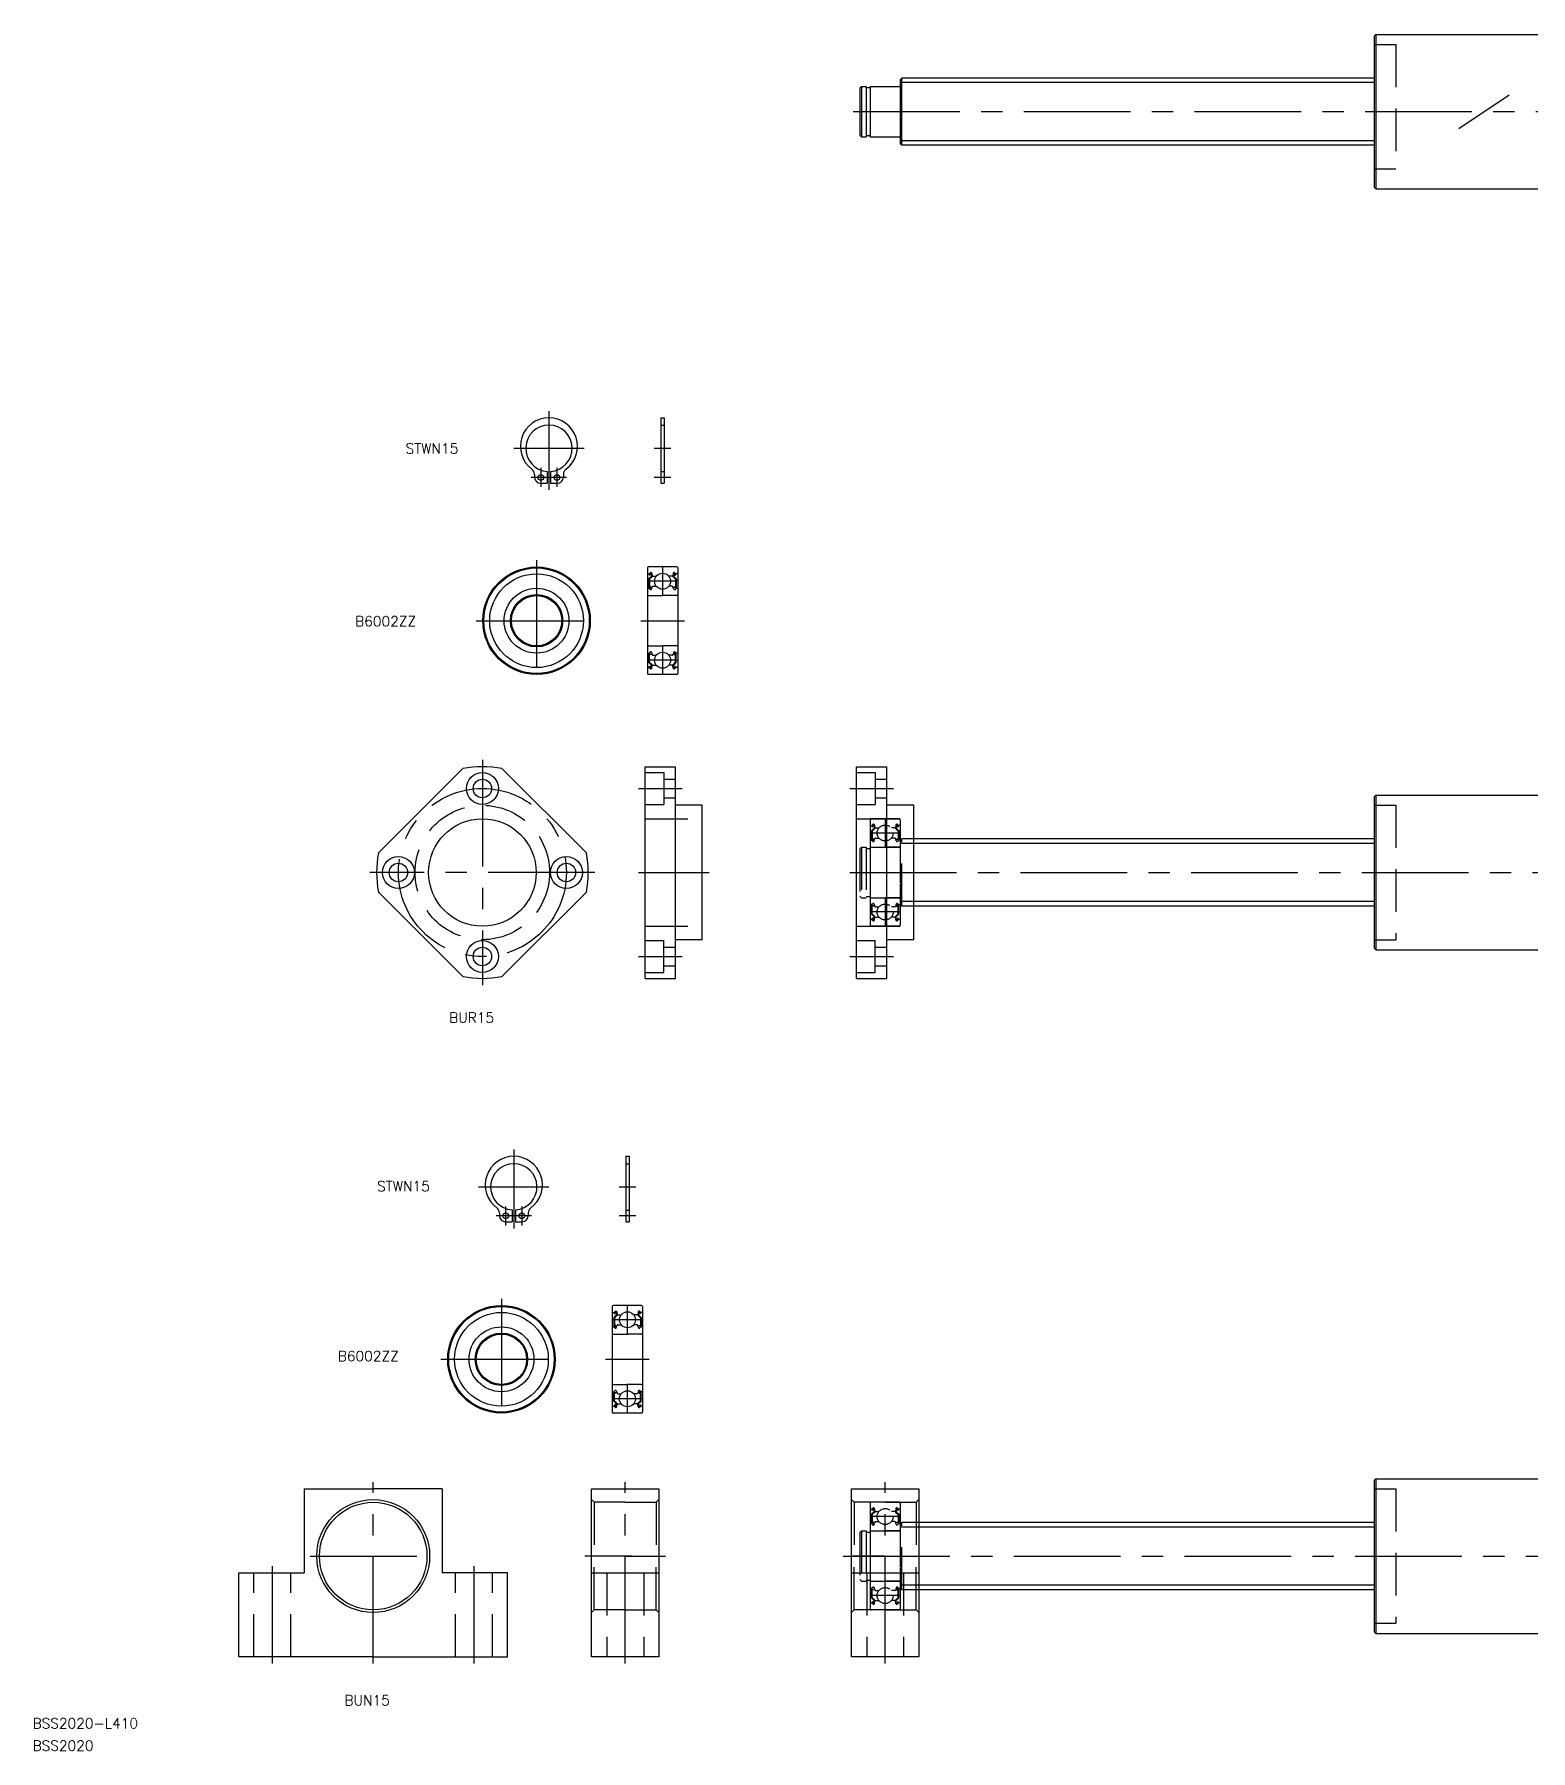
# Model space of a CAD drawing. Extents: x -101 to 795, y -58 to 512.
# Drawn here: x -101 to 344, y -58 to 453 of the extents above; entities that cross this region are included whole.
import ezdxf

# ---------------------------------------------------------------- set-up
doc = ezdxf.new("R2010")
doc.units = 0
doc.linetypes.add('CENTER', pattern=[50.8, 31.75, -6.35, 6.35, -6.35])
doc.linetypes.add('DASHED', pattern=[19.05, 12.7, -6.35])
doc.layers.get('0').update_dxf_attribs({"linetype": 'CONTINUOUS'})
doc.layers.add('CENTER', color=1, linetype='CENTER')
doc.styles.get("Standard").update_dxf_attribs({"font": 'txt.shx', "height": 3, "bigfont": 'bigfont.shx'})

msp = doc.modelspace()

# ---------------------------------------------------------------- linework, layer by layer
at = {"color": 7, "linetype": 'CONTINUOUS'}
for p, q in [((297.87, 452.43), (298.37, 452.93)), ((297.87, 452.43), (297.87, 407.43)), ((298.37, 452.93), (298.37, 406.93)), ((298.37, 452.93), (352.87, 452.93)), ((156.87, 439.43), (157.37, 439.93)), ((156.87, 439.43), (156.87, 420.43)), ((157.37, 419.93), (157.37, 439.93)), ((297.87, 439.93), (157.37, 439.93)), ((145.37, 437.43), (144.87, 436.93)), ((144.87, 436.93), (144.87, 422.93)), ((145.37, 437.43), (145.37, 422.43)), ((145.37, 437.43), (146.72, 437.43)), ((146.72, 437.43), (146.72, 422.43)), ((146.72, 437.08), (147.87, 437.08)), ((147.87, 437.43), (147.87, 422.43)), ((147.87, 437.43), (156.67, 437.43)), ((144.87, 422.93), (145.37, 422.43)), ((145.37, 422.43), (146.72, 422.43)), ((146.72, 422.78), (147.87, 422.78)), ((147.87, 422.43), (156.67, 422.43)), ((156.87, 420.43), (157.37, 419.93)), ((297.87, 419.93), (157.37, 419.93)), ((298.37, 406.93), (297.87, 407.43)), ((298.37, 406.93), (352.87, 406.93)), ((85.62, 338.81), (85.62, 319.31)), ((85.62, 338.81), (86.62, 338.81)), ((86.62, 338.81), (86.62, 319.31)), ((48, 321.96), (48, 321.21)), ((51.8, 322.83), (51.8, 319.31)), ((51.8, 321.95), (51.8, 321.95)), ((52.8, 322.83), (52.8, 319.31)), ((56.6, 321.96), (56.6, 321.21)), ((49.9, 319.31), (51.8, 319.31)), ((51.8, 321.07), (51.8, 321.07)), ((52.8, 319.31), (54.7, 319.31)), ((85.62, 319.31), (86.62, 319.31)), ((81.62, 294.1), (81.62, 262.7)), ((81.72, 292.35), (82.18, 292.35)), ((86.12, 294.4), (81.92, 294.4)), ((82.8, 291.58), (82.05, 290.83)), ((82.18, 292.35), (82.43, 292.65)), ((82.36, 291.94), (82.21, 292.07)), ((83, 291.5), (82.25, 290.75)), ((82.33, 292.22), (82.59, 292.52)), ((82.49, 292.09), (82.33, 292.22)), ((82.36, 291.94), (82.49, 292.09)), ((82.76, 292.46), (82.8, 291.58)), ((82.96, 292.48), (83.02, 291.74)), ((83, 291.97), (83, 291.5)), ((83.12, 291.65), (84.27, 291.65)), ((90.32, 294.4), (86.12, 294.4)), ((89.12, 291.65), (87.97, 291.65)), ((89.28, 292.48), (89.22, 291.74)), ((89.24, 291.97), (89.24, 291.5)), ((89.24, 291.5), (89.99, 290.75)), ((89.48, 292.46), (89.44, 291.58)), ((89.44, 291.58), (90.19, 290.83)), ((89.91, 292.22), (89.66, 292.52)), ((89.76, 292.09), (89.91, 292.22)), ((89.88, 291.94), (89.76, 292.09)), ((90.06, 292.35), (89.81, 292.65)), ((89.88, 291.94), (90.04, 292.07)), ((90.52, 292.35), (90.06, 292.35)), ((90.62, 294.1), (90.62, 262.7)), ((81.82, 288.05), (82.12, 288.05)), ((82.05, 290.83), (82.05, 288.45)), ((82.12, 288.05), (82.4, 287.72)), ((82.25, 290.75), (82.25, 288.45)), ((82.7, 288.45), (82.25, 288.45)), ((82.25, 288.25), (82.7, 288.25)), ((82.55, 287.65), (82.62, 287.65)), ((82.7, 288.25), (82.7, 288.45)), ((82.8, 287.78), (83.07, 288.52)), ((83.26, 288.65), (84.27, 288.65)), ((88.98, 288.65), (87.97, 288.65)), ((89.44, 287.78), (89.17, 288.52)), ((89.54, 288.25), (89.54, 288.45)), ((89.54, 288.45), (89.99, 288.45)), ((89.99, 288.25), (89.54, 288.25)), ((89.69, 287.65), (89.63, 287.65)), ((90.12, 288.05), (89.85, 287.72)), ((89.99, 290.75), (89.99, 288.45)), ((90.42, 288.05), (90.12, 288.05)), ((90.19, 290.83), (90.19, 288.45)), ((81.92, 285.9), (86.12, 285.9)), ((90.32, 285.9), (86.12, 285.9)), ((81.92, 270.9), (86.12, 270.9)), ((83.2, 270.9), (83.2, 270.9)), ((84.17, 270.9), (84.17, 270.9)), ((90.32, 270.9), (86.12, 270.9)), ((81.82, 268.75), (82.12, 268.75)), ((82.05, 265.97), (82.05, 268.35)), ((82.8, 265.22), (82.05, 265.97)), ((82.12, 268.75), (82.4, 269.08)), ((82.25, 268.55), (82.7, 268.55)), ((82.7, 268.35), (82.25, 268.35)), ((82.25, 266.05), (82.25, 268.35)), ((83, 265.3), (82.25, 266.05)), ((82.55, 269.15), (82.62, 269.15)), ((82.7, 268.55), (82.7, 268.35)), ((82.8, 269.02), (83.07, 268.28)), ((83.26, 268.15), (84.27, 268.15)), ((88.98, 268.15), (87.97, 268.15)), ((89.44, 269.02), (89.17, 268.28)), ((89.24, 265.3), (89.99, 266.05)), ((89.44, 265.22), (90.19, 265.97)), ((89.54, 268.55), (89.54, 268.35)), ((89.99, 268.55), (89.54, 268.55)), ((89.54, 268.35), (89.99, 268.35)), ((89.69, 269.15), (89.63, 269.15)), ((90.12, 268.75), (89.85, 269.08)), ((89.99, 266.05), (89.99, 268.35)), ((90.42, 268.75), (90.12, 268.75)), ((90.19, 265.97), (90.19, 268.35)), ((81.72, 264.45), (82.18, 264.45)), ((90.32, 262.4), (81.92, 262.4)), ((82.18, 264.45), (82.43, 264.15)), ((82.36, 264.86), (82.21, 264.73)), ((82.49, 264.71), (82.33, 264.58)), ((82.33, 264.58), (82.59, 264.28)), ((82.36, 264.86), (82.49, 264.71)), ((82.76, 264.34), (82.8, 265.22)), ((82.96, 264.32), (83.02, 265.06)), ((83, 264.83), (83, 265.3)), ((83.12, 265.15), (84.27, 265.15)), ((90.32, 262.4), (86.12, 262.4)), ((89.12, 265.15), (87.97, 265.15)), ((89.28, 264.32), (89.22, 265.06)), ((89.24, 264.83), (89.24, 265.3)), ((89.48, 264.34), (89.44, 265.22)), ((89.91, 264.58), (89.66, 264.28)), ((89.88, 264.86), (89.76, 264.71)), ((89.76, 264.71), (89.91, 264.58)), ((90.06, 264.45), (89.81, 264.15)), ((89.88, 264.86), (90.04, 264.73)), ((90.52, 264.45), (90.06, 264.45)), ((1.54, 209.27), (26.69, 234.42)), ((38.31, 234.42), (63.46, 209.27)), ((80.95, 171.96), (80.95, 234.96)), ((80.95, 234.96), (89.95, 234.96)), ((89.95, 171.96), (89.95, 234.96)), ((143.87, 171.96), (143.87, 234.96)), ((143.87, 234.96), (152.87, 234.96)), ((152.87, 171.96), (152.87, 234.96)), ((297.87, 225.96), (298.37, 226.46)), ((297.87, 225.96), (297.87, 180.96)), ((298.37, 226.46), (352.87, 226.46)), ((298.37, 226.46), (298.37, 180.46)), ((97.95, 223.46), (89.95, 223.46)), ((97.95, 183.46), (97.95, 223.46)), ((160.87, 223.46), (152.87, 223.46)), ((160.87, 183.46), (160.87, 223.46)), ((297.87, 213.46), (160.87, 213.46)), ((1.54, 197.65), (26.69, 172.5)), ((38.31, 172.5), (63.46, 197.65)), ((297.87, 193.46), (160.87, 193.46)), ((97.95, 183.46), (89.95, 183.46)), ((160.87, 183.46), (152.87, 183.46)), ((298.37, 180.46), (297.87, 180.96)), ((298.37, 180.46), (352.87, 180.46)), ((80.95, 171.96), (89.95, 171.96)), ((143.87, 171.96), (152.87, 171.96)), ((75.17, 118.99), (75.17, 99.49)), ((75.17, 118.99), (76.17, 118.99)), ((76.17, 118.99), (76.17, 99.49)), ((41.35, 103.01), (41.35, 99.49)), ((42.35, 103.01), (42.35, 99.49)), ((37.55, 102.14), (37.55, 101.39)), ((39.45, 99.49), (41.35, 99.49)), ((41.35, 102.13), (41.35, 102.13)), ((41.35, 101.25), (41.35, 101.25)), ((42.35, 99.49), (44.25, 99.49)), ((46.15, 102.14), (46.15, 101.39)), ((75.17, 99.49), (76.17, 99.49)), ((71.17, 74.28), (71.17, 42.88)), ((71.27, 72.53), (71.73, 72.53)), ((75.67, 74.58), (71.47, 74.58)), ((72.35, 71.77), (71.6, 71.02)), ((71.73, 72.53), (71.98, 72.83)), ((71.91, 72.12), (71.75, 72.25)), ((72.55, 71.68), (71.8, 70.93)), ((71.88, 72.41), (72.13, 72.7)), ((72.04, 72.28), (71.88, 72.41)), ((71.91, 72.12), (72.04, 72.28)), ((72.31, 72.64), (72.35, 71.77)), ((72.51, 72.67), (72.57, 71.93)), ((72.55, 72.15), (72.55, 71.68)), ((72.67, 71.83), (73.82, 71.83)), ((79.87, 74.58), (75.67, 74.58)), ((78.67, 71.83), (77.52, 71.83)), ((78.83, 72.67), (78.77, 71.93)), ((78.79, 72.15), (78.79, 71.68)), ((78.79, 71.68), (79.54, 70.93)), ((79.03, 72.64), (78.99, 71.77)), ((78.99, 71.77), (79.74, 71.02)), ((79.46, 72.41), (79.21, 72.7)), ((79.3, 72.28), (79.46, 72.41)), ((79.43, 72.12), (79.3, 72.28)), ((79.61, 72.53), (79.36, 72.83)), ((79.43, 72.12), (79.58, 72.25)), ((80.07, 72.53), (79.61, 72.53)), ((80.17, 74.28), (80.17, 42.88)), ((71.37, 68.23), (71.67, 68.23)), ((71.6, 71.02), (71.6, 68.63)), ((71.67, 68.23), (71.94, 67.91)), ((71.8, 70.93), (71.8, 68.63)), ((72.25, 68.63), (71.8, 68.63)), ((71.8, 68.43), (72.25, 68.43)), ((72.1, 67.83), (72.16, 67.83)), ((72.25, 68.43), (72.25, 68.63)), ((72.35, 67.97), (72.62, 68.7)), ((72.81, 68.83), (73.82, 68.83)), ((78.53, 68.83), (77.52, 68.83)), ((78.99, 67.97), (78.72, 68.7)), ((79.09, 68.63), (79.54, 68.63)), ((79.09, 68.43), (79.09, 68.63)), ((79.54, 68.43), (79.09, 68.43)), ((79.24, 67.83), (79.18, 67.83)), ((79.67, 68.23), (79.39, 67.91)), ((79.54, 70.93), (79.54, 68.63)), ((79.97, 68.23), (79.67, 68.23)), ((79.74, 71.02), (79.74, 68.63)), ((71.47, 66.08), (75.67, 66.08)), ((79.87, 66.08), (75.67, 66.08)), ((71.37, 48.93), (71.67, 48.93)), ((71.47, 51.08), (75.67, 51.08)), ((71.6, 46.15), (71.6, 48.53)), ((72.35, 45.4), (71.6, 46.15)), ((71.67, 48.93), (71.94, 49.26)), ((71.8, 48.73), (72.25, 48.73)), ((72.25, 48.53), (71.8, 48.53)), ((71.8, 46.23), (71.8, 48.53)), ((72.55, 45.48), (71.8, 46.23)), ((72.1, 49.33), (72.16, 49.33)), ((72.25, 48.73), (72.25, 48.53)), ((72.35, 49.2), (72.62, 48.47)), ((72.74, 51.08), (72.74, 51.08)), ((72.81, 48.33), (73.82, 48.33)), ((73.72, 51.08), (73.72, 51.08)), ((79.87, 51.08), (75.67, 51.08)), ((78.53, 48.33), (77.52, 48.33)), ((78.99, 49.2), (78.72, 48.47)), ((78.79, 45.48), (79.54, 46.23)), ((78.99, 45.4), (79.74, 46.15)), ((79.54, 48.73), (79.09, 48.73)), ((79.09, 48.73), (79.09, 48.53)), ((79.09, 48.53), (79.54, 48.53)), ((79.24, 49.33), (79.18, 49.33)), ((79.67, 48.93), (79.39, 49.26)), ((79.54, 46.23), (79.54, 48.53)), ((79.97, 48.93), (79.67, 48.93)), ((79.74, 46.15), (79.74, 48.53)), ((71.27, 44.63), (71.73, 44.63)), ((79.87, 42.58), (71.47, 42.58)), ((71.73, 44.63), (71.98, 44.34)), ((71.91, 45.04), (71.75, 44.92)), ((72.04, 44.89), (71.88, 44.76)), ((71.88, 44.76), (72.13, 44.47)), ((71.91, 45.04), (72.04, 44.89)), ((72.31, 44.52), (72.35, 45.4)), ((72.51, 44.5), (72.57, 45.24)), ((72.55, 45.01), (72.55, 45.48)), ((72.67, 45.33), (73.82, 45.33)), ((79.87, 42.58), (75.67, 42.58)), ((78.67, 45.33), (77.52, 45.33)), ((78.83, 44.5), (78.77, 45.24)), ((78.79, 45.01), (78.79, 45.48)), ((79.03, 44.52), (78.99, 45.4)), ((79.46, 44.76), (79.21, 44.47)), ((79.43, 45.04), (79.3, 44.89)), ((79.3, 44.89), (79.46, 44.76)), ((79.61, 44.63), (79.36, 44.34)), ((79.43, 45.04), (79.58, 44.92)), ((80.07, 44.63), (79.61, 44.63)), ((297.87, 22.5), (298.37, 23)), ((297.87, 22.5), (297.87, -22.5)), ((298.37, 23), (352.87, 23)), ((298.37, 23), (298.37, -23)), ((-20.5, 20), (0, 20)), ((-20.5, 20), (-20.5, -5)), ((20.5, 20), (0, 20)), ((20.5, 20), (20.5, -5)), ((65, -30), (65, 20)), ((65, 20), (85, 20)), ((85, 20), (85, -30)), ((142.37, -30), (142.37, 20)), ((142.37, 20), (162.37, 20)), ((162.37, 20), (162.37, -30)), ((297.87, 10), (162.37, 10)), ((-40, -30), (-40, -5)), ((40, -30), (40, -5)), ((65, -5), (85, -5)), ((142.37, -5), (162.37, -5)), ((297.87, -10), (162.37, -10)), ((298.37, -23), (297.87, -22.5)), ((298.37, -23), (352.87, -23)), ((0, -30), (-40, -30)), ((0, -30), (40, -30)), ((85, -30), (65, -30)), ((162.37, -30), (142.37, -30))]:
    msp.add_line(p, q, dxfattribs=at)
at = {"color": 3, "linetype": 'DASHED'}
for p, q in [((297.87, 449.93), (304.37, 449.93)), ((304.37, 449.93), (304.37, 412.93)), ((297.87, 412.93), (304.37, 412.93)), ((85.62, 336.61), (86.62, 336.61)), ((85.62, 322.81), (86.62, 322.81)), ((80.95, 233.21), (86.45, 233.21)), ((86.45, 233.21), (86.45, 223.71)), ((86.45, 231.21), (89.95, 231.21)), ((143.87, 233.21), (149.37, 233.21)), ((149.37, 233.21), (149.37, 223.71)), ((149.37, 231.21), (152.87, 231.21)), ((86.45, 225.71), (89.95, 225.71)), ((149.37, 225.71), (152.87, 225.71)), ((80.95, 223.71), (86.45, 223.71)), ((143.87, 223.71), (149.37, 223.71)), ((297.87, 223.46), (304.37, 223.46)), ((304.37, 223.46), (304.37, 183.46)), ((80.95, 219.46), (97.95, 219.46)), ((143.87, 219.46), (160.87, 219.46)), ((147.87, 219.16), (147.87, 187.76)), ((147.97, 217.41), (148.43, 217.41)), ((152.37, 219.46), (148.17, 219.46)), ((149.05, 216.64), (148.3, 215.89)), ((148.3, 215.89), (148.3, 213.51)), ((148.43, 217.41), (148.68, 217.71)), ((148.61, 217), (148.46, 217.13)), ((149.25, 216.56), (148.5, 215.81)), ((148.5, 215.81), (148.5, 213.51)), ((148.58, 217.28), (148.83, 217.58)), ((148.74, 217.15), (148.58, 217.28)), ((148.61, 217), (148.74, 217.15)), ((149.01, 217.52), (149.05, 216.64)), ((149.21, 217.54), (149.27, 216.8)), ((149.25, 217.03), (149.25, 216.56)), ((149.37, 216.71), (150.52, 216.71)), ((156.57, 219.46), (152.37, 219.46)), ((155.37, 216.71), (154.22, 216.71)), ((155.53, 217.54), (155.47, 216.8)), ((155.49, 217.03), (155.49, 216.56)), ((155.49, 216.56), (156.24, 215.81)), ((155.73, 217.52), (155.69, 216.64)), ((155.69, 216.64), (156.44, 215.89)), ((156.16, 217.28), (155.91, 217.58)), ((156.01, 217.15), (156.16, 217.28)), ((156.13, 217), (156.01, 217.15)), ((156.31, 217.41), (156.06, 217.71)), ((156.13, 217), (156.29, 217.13)), ((156.24, 215.81), (156.24, 213.51)), ((156.77, 217.41), (156.31, 217.41)), ((156.44, 215.89), (156.44, 213.51)), ((156.87, 219.16), (156.87, 187.76)), ((145.37, 210.96), (144.87, 210.46)), ((144.87, 210.46), (144.87, 196.46)), ((145.37, 210.96), (145.37, 195.96)), ((145.37, 210.96), (146.72, 210.96)), ((146.72, 210.96), (146.72, 195.96)), ((146.72, 210.61), (147.87, 210.61)), ((147.87, 210.96), (156.67, 210.96)), ((147.87, 210.96), (147.87, 195.96)), ((148.07, 213.11), (148.37, 213.11)), ((148.17, 210.96), (152.37, 210.96)), ((148.37, 213.11), (148.65, 212.78)), ((148.95, 213.51), (148.5, 213.51)), ((148.5, 213.31), (148.95, 213.31)), ((148.8, 212.71), (148.87, 212.71)), ((148.95, 213.31), (148.95, 213.51)), ((149.05, 212.84), (149.32, 213.58)), ((149.51, 213.71), (150.52, 213.71)), ((156.57, 210.96), (152.37, 210.96)), ((155.23, 213.71), (154.22, 213.71)), ((155.69, 212.84), (155.42, 213.58)), ((155.79, 213.51), (156.24, 213.51)), ((155.79, 213.31), (155.79, 213.51)), ((156.24, 213.31), (155.79, 213.31)), ((155.94, 212.71), (155.88, 212.71)), ((156.37, 213.11), (156.1, 212.78)), ((156.67, 213.11), (156.37, 213.11)), ((156.87, 212.96), (157.37, 213.46)), ((156.87, 212.96), (156.87, 193.96)), ((160.87, 212.11), (156.87, 212.11)), ((157.37, 193.46), (157.37, 213.46)), ((160.87, 213.46), (157.37, 213.46)), ((144.87, 196.46), (145.37, 195.96)), ((145.37, 195.96), (146.72, 195.96)), ((146.72, 196.31), (147.87, 196.31)), ((147.87, 195.96), (156.67, 195.96)), ((148.17, 195.96), (152.37, 195.96)), ((148.37, 193.81), (148.65, 194.14)), ((148.8, 194.21), (148.87, 194.21)), ((149.45, 195.96), (149.45, 195.96)), ((150.42, 195.96), (150.42, 195.96)), ((156.57, 195.96), (152.37, 195.96)), ((155.94, 194.21), (155.88, 194.21)), ((156.37, 193.81), (156.1, 194.14)), ((160.87, 194.81), (156.87, 194.81)), ((147.97, 189.51), (148.43, 189.51)), ((148.07, 193.81), (148.37, 193.81)), ((148.3, 191.03), (148.3, 193.41)), ((149.05, 190.28), (148.3, 191.03)), ((148.43, 189.51), (148.68, 189.21)), ((148.61, 189.92), (148.46, 189.79)), ((148.5, 193.61), (148.95, 193.61)), ((148.5, 191.11), (148.5, 193.41)), ((148.95, 193.41), (148.5, 193.41)), ((149.25, 190.36), (148.5, 191.11)), ((148.74, 189.77), (148.58, 189.64)), ((148.58, 189.64), (148.83, 189.34)), ((148.61, 189.92), (148.74, 189.77)), ((148.95, 193.61), (148.95, 193.41)), ((149.01, 189.4), (149.05, 190.28)), ((149.05, 194.08), (149.32, 193.34)), ((149.21, 189.38), (149.27, 190.12)), ((149.25, 189.89), (149.25, 190.36)), ((149.37, 190.21), (150.52, 190.21)), ((149.51, 193.21), (150.52, 193.21)), ((155.23, 193.21), (154.22, 193.21)), ((155.37, 190.21), (154.22, 190.21)), ((155.69, 194.08), (155.42, 193.34)), ((155.53, 189.38), (155.47, 190.12)), ((155.49, 190.36), (156.24, 191.11)), ((155.49, 189.89), (155.49, 190.36)), ((155.69, 190.28), (156.44, 191.03)), ((155.73, 189.4), (155.69, 190.28)), ((156.24, 193.61), (155.79, 193.61)), ((155.79, 193.61), (155.79, 193.41)), ((155.79, 193.41), (156.24, 193.41)), ((156.16, 189.64), (155.91, 189.34)), ((156.13, 189.92), (156.01, 189.77)), ((156.01, 189.77), (156.16, 189.64)), ((156.31, 189.51), (156.06, 189.21)), ((156.13, 189.92), (156.29, 189.79)), ((156.24, 191.11), (156.24, 193.41)), ((156.77, 189.51), (156.31, 189.51)), ((156.67, 193.81), (156.37, 193.81)), ((156.44, 191.03), (156.44, 193.41)), ((156.87, 193.96), (157.37, 193.46)), ((160.87, 193.46), (157.37, 193.46)), ((80.95, 187.46), (97.95, 187.46)), ((143.87, 187.46), (160.87, 187.46)), ((156.57, 187.46), (148.17, 187.46)), ((156.57, 187.46), (152.37, 187.46)), ((80.95, 183.21), (86.45, 183.21)), ((86.45, 173.71), (86.45, 183.21)), ((86.45, 181.21), (89.95, 181.21)), ((143.87, 183.21), (149.37, 183.21)), ((149.37, 173.71), (149.37, 183.21)), ((149.37, 181.21), (152.87, 181.21)), ((297.87, 183.46), (304.37, 183.46)), ((80.95, 173.71), (86.45, 173.71)), ((86.45, 175.71), (89.95, 175.71)), ((143.87, 173.71), (149.37, 173.71)), ((149.37, 175.71), (152.87, 175.71)), ((75.17, 116.79), (76.17, 116.79)), ((75.17, 102.99), (76.17, 102.99)), ((65, 16.8), (65.8, 16)), ((65.8, 16), (65.8, 0)), ((75, 16), (65.8, 16)), ((75, 16), (84.2, 16)), ((85, 16.8), (84.2, 16)), ((84.2, 16), (84.2, 0)), ((142.37, 16.8), (143.17, 16)), ((143.17, 16), (143.17, 0)), ((152.37, 16), (143.17, 16)), ((147.87, 15.7), (147.87, -15.7)), ((152.37, 16), (148.17, 16)), ((152.37, 16), (161.57, 16)), ((156.57, 16), (152.37, 16)), ((156.87, 15.7), (156.87, -15.7)), ((162.37, 16.8), (161.57, 16)), ((161.57, 16), (161.57, 0)), ((297.87, 20), (304.37, 20)), ((304.37, 20), (304.37, -20)), ((147.97, 13.95), (148.43, 13.95)), ((149.05, 13.18), (148.3, 12.43)), ((148.3, 12.43), (148.3, 10.05)), ((148.43, 13.95), (148.68, 14.25)), ((148.61, 13.54), (148.46, 13.67)), ((149.25, 13.1), (148.5, 12.35)), ((148.5, 12.35), (148.5, 10.05)), ((148.58, 13.82), (148.83, 14.12)), ((148.74, 13.69), (148.58, 13.82)), ((148.61, 13.54), (148.74, 13.69)), ((149.01, 14.06), (149.05, 13.18)), ((149.21, 14.08), (149.27, 13.34)), ((149.25, 13.57), (149.25, 13.1)), ((149.37, 13.25), (150.52, 13.25)), ((149.51, 10.25), (150.52, 10.25)), ((155.37, 13.25), (154.22, 13.25)), ((155.23, 10.25), (154.22, 10.25)), ((155.53, 14.08), (155.47, 13.34)), ((155.49, 13.57), (155.49, 13.1)), ((155.49, 13.1), (156.24, 12.35)), ((155.73, 14.06), (155.69, 13.18)), ((155.69, 13.18), (156.44, 12.43)), ((156.16, 13.82), (155.91, 14.12)), ((156.01, 13.69), (156.16, 13.82)), ((156.13, 13.54), (156.01, 13.69)), ((156.31, 13.95), (156.06, 14.25)), ((156.13, 13.54), (156.29, 13.67)), ((156.24, 12.35), (156.24, 10.05)), ((156.77, 13.95), (156.31, 13.95)), ((156.44, 12.43), (156.44, 10.05)), ((145.37, 7.5), (144.87, 7)), ((144.87, 7), (144.87, -7)), ((145.37, 7.5), (145.37, -7.5)), ((145.37, 7.5), (146.72, 7.5)), ((146.72, 7.5), (146.72, -7.5)), ((146.72, 7.15), (147.87, 7.15)), ((147.87, 7.5), (147.87, -7.5)), ((147.87, 7.5), (156.67, 7.5)), ((148.07, 9.65), (148.37, 9.65)), ((148.17, 7.5), (152.37, 7.5)), ((148.37, 9.65), (148.65, 9.32)), ((148.95, 10.05), (148.5, 10.05)), ((148.5, 9.85), (148.95, 9.85)), ((148.8, 9.25), (148.87, 9.25)), ((148.95, 9.85), (148.95, 10.05)), ((149.05, 9.38), (149.32, 10.12)), ((156.57, 7.5), (152.37, 7.5)), ((155.69, 9.38), (155.42, 10.12)), ((155.79, 10.05), (156.24, 10.05)), ((155.79, 9.85), (155.79, 10.05)), ((156.24, 9.85), (155.79, 9.85)), ((155.94, 9.25), (155.88, 9.25)), ((156.37, 9.65), (156.1, 9.32)), ((156.67, 9.65), (156.37, 9.65)), ((156.87, 9.5), (157.37, 10)), ((156.87, 9.5), (156.87, -9.5)), ((162.37, 8.65), (156.87, 8.65)), ((157.37, -10), (157.37, 10)), ((162.37, 10), (157.37, 10)), ((65.8, -16), (65.8, 0)), ((84.2, -16), (84.2, 0)), ((-35.5, -30), (-35.5, -5)), ((-24.5, -30), (-24.5, -5)), ((24.5, -30), (24.5, -5)), ((35.5, -30), (35.5, -5)), ((69.5, -5), (69.5, -30)), ((80.5, -5), (80.5, -30)), ((143.17, -16), (143.17, 0)), ((146.87, -5), (146.87, -30)), ((157.87, -5), (157.87, -30)), ((161.57, -16), (161.57, 0)), ((144.87, -7), (145.37, -7.5)), ((145.37, -7.5), (146.72, -7.5)), ((146.72, -7.15), (147.87, -7.15)), ((147.87, -7.5), (156.67, -7.5)), ((148.07, -9.65), (148.37, -9.65)), ((148.17, -7.5), (152.37, -7.5)), ((148.3, -12.43), (148.3, -10.05)), ((148.37, -9.65), (148.65, -9.32)), ((148.5, -9.85), (148.95, -9.85)), ((148.5, -12.35), (148.5, -10.05)), ((148.95, -10.05), (148.5, -10.05)), ((148.8, -9.25), (148.87, -9.25)), ((148.95, -9.85), (148.95, -10.05)), ((149.05, -9.38), (149.32, -10.12)), ((149.45, -7.5), (149.45, -7.5)), ((150.42, -7.5), (150.42, -7.5)), ((156.57, -7.5), (152.37, -7.5)), ((155.69, -9.38), (155.42, -10.12)), ((156.24, -9.85), (155.79, -9.85)), ((155.79, -9.85), (155.79, -10.05)), ((155.79, -10.05), (156.24, -10.05)), ((155.94, -9.25), (155.88, -9.25)), ((156.37, -9.65), (156.1, -9.32)), ((156.24, -12.35), (156.24, -10.05)), ((156.67, -9.65), (156.37, -9.65)), ((156.44, -12.43), (156.44, -10.05)), ((162.37, -8.65), (156.87, -8.65)), ((156.87, -9.5), (157.37, -10)), ((162.37, -10), (157.37, -10)), ((147.97, -13.95), (148.43, -13.95)), ((149.05, -13.18), (148.3, -12.43)), ((148.43, -13.95), (148.68, -14.25)), ((148.61, -13.54), (148.46, -13.67)), ((149.25, -13.1), (148.5, -12.35)), ((148.74, -13.69), (148.58, -13.82)), ((148.58, -13.82), (148.83, -14.12)), ((148.61, -13.54), (148.74, -13.69)), ((149.01, -14.06), (149.05, -13.18)), ((149.21, -14.08), (149.27, -13.34)), ((149.25, -13.57), (149.25, -13.1)), ((149.37, -13.25), (150.52, -13.25)), ((149.51, -10.25), (150.52, -10.25)), ((155.23, -10.25), (154.22, -10.25)), ((155.37, -13.25), (154.22, -13.25)), ((155.53, -14.08), (155.47, -13.34)), ((155.49, -13.1), (156.24, -12.35)), ((155.49, -13.57), (155.49, -13.1)), ((155.69, -13.18), (156.44, -12.43)), ((155.73, -14.06), (155.69, -13.18)), ((156.16, -13.82), (155.91, -14.12)), ((156.13, -13.54), (156.01, -13.69)), ((156.01, -13.69), (156.16, -13.82)), ((156.31, -13.95), (156.06, -14.25)), ((156.13, -13.54), (156.29, -13.67)), ((156.77, -13.95), (156.31, -13.95)), ((65, -16.8), (65.8, -16)), ((75, -16), (65.8, -16)), ((75, -16), (84.2, -16)), ((85, -16.8), (84.2, -16)), ((142.37, -16.8), (143.17, -16)), ((152.37, -16), (143.17, -16)), ((156.57, -16), (148.17, -16)), ((152.37, -16), (161.57, -16)), ((156.57, -16), (152.37, -16)), ((162.37, -16.8), (161.57, -16)), ((297.87, -20), (304.37, -20))]:
    msp.add_line(p, q, dxfattribs=at)
at = {"color": 3, "linetype": 'CONTINUOUS'}
for p, q in [((297.87, 438.58), (156.87, 438.58)), ((297.87, 421.28), (156.87, 421.28)), ((297.87, 212.11), (160.87, 212.11)), ((297.87, 194.81), (160.87, 194.81)), ((297.87, 8.65), (162.37, 8.65)), ((297.87, -8.65), (162.37, -8.65))]:
    msp.add_line(p, q, dxfattribs=at)
at = {"color": 7, "linetype": 'CONTINUOUS'}
for points in [[(-40, -5), (-20.5, -5)], [(40, -5), (20.5, -5)]]:
    msp.add_lwpolyline(points, dxfattribs=at)
for centre, radius in [((49.9, 321.06), 0.85), ((54.7, 321.06), 0.85), ((48.62, 278.4), 16), ((48.62, 278.4), 15.7), ((48.62, 278.4), 13.95), ((86.12, 290.15), 2.38), ((48.62, 278.4), 9.65), ((48.62, 278.4), 7.8), ((48.62, 278.4), 7.5), ((86.12, 266.65), 2.38), ((32.5, 228.46), 4.75), ((32.5, 228.46), 2.75), ((32.5, 203.46), 16), ((7.5, 203.46), 4.75), ((7.5, 203.46), 2.75), ((57.5, 203.46), 4.75), ((57.5, 203.46), 2.75), ((32.5, 178.46), 4.75), ((32.5, 178.46), 2.75), ((39.45, 101.24), 0.85), ((44.25, 101.24), 0.85), ((38.17, 58.58), 16), ((38.17, 58.58), 15.7), ((38.17, 58.58), 13.95), ((75.67, 70.33), 2.38), ((38.17, 58.58), 9.65), ((38.17, 58.58), 7.8), ((38.17, 58.58), 7.5), ((75.67, 46.83), 2.38), ((0, 0), 16.8), ((0, 0), 16)]:
    msp.add_circle(centre, radius, dxfattribs=at)
at = {"color": 3, "linetype": 'DASHED'}
for centre, radius in [((32.5, 203.46), 20), ((152.37, 215.21), 2.38), ((152.37, 191.71), 2.38), ((152.37, 11.75), 2.38), ((152.37, -11.75), 2.38)]:
    msp.add_circle(centre, radius, dxfattribs=at)
at = {"color": 7, "linetype": 'CONTINUOUS'}
for centre, radius, start, end in [((156.67, 437.63), 0.2, 270, 0), ((156.67, 422.23), 0.2, 0, 90), ((52.3, 330.31), 8.5, 306.5949, 233.4051), ((52.3, 329.71), 6.9, 274.1555, 265.8445), ((46.1, 321.96), 1.9, 0, 53.4051), ((58.5, 321.96), 1.9, 126.5949, 180), ((49.9, 321.21), 1.9, 180, 270), ((54.7, 321.21), 1.9, 270, 0), ((81.92, 294.1), 0.3, 90, 180), ((81.72, 292.45), 0.1, 180, 270), ((82.34, 292.22), 0.2, 140.0002, 230.0848), ((82.66, 292.46), 0.3, 4.9968, 140.0002), ((82.66, 292.46), 0.1, 2.8198, 140.0033), ((83.12, 291.75), 0.1, 184.9968, 269.9995), ((89.12, 291.75), 0.1, 270.0005, 355.0032), ((89.58, 292.46), 0.3, 39.9998, 175.0032), ((89.58, 292.46), 0.1, 39.9967, 177.1802), ((89.91, 292.22), 0.2, 309.9152, 39.9998), ((90.32, 294.1), 0.3, 0, 90), ((90.52, 292.45), 0.1, 270, 0), ((81.82, 287.85), 0.2, 90, 180), ((81.92, 286.2), 0.3, 180, 270), ((82.25, 288.45), 0.2, 180, 270), ((82.55, 287.85), 0.2, 219.9962, 270), ((82.62, 287.85), 0.2, 270, 339.9919), ((83.26, 288.45), 0.2, 90, 159.9919), ((88.98, 288.45), 0.2, 20.0081, 90), ((89.63, 287.85), 0.2, 200.0081, 270), ((89.69, 287.85), 0.2, 270, 320.0038), ((89.99, 288.45), 0.2, 270, 0), ((90.32, 286.2), 0.3, 270, 0), ((90.42, 287.85), 0.2, 0, 90), ((81.92, 270.6), 0.3, 90, 180), ((90.32, 270.6), 0.3, 0, 90), ((81.82, 268.95), 0.2, 180, 270), ((82.25, 268.35), 0.2, 90, 180), ((82.55, 268.95), 0.2, 90, 140.0038), ((82.62, 268.95), 0.2, 20.0081, 90), ((83.26, 268.35), 0.2, 200.0081, 270), ((88.98, 268.35), 0.2, 270, 339.9919), ((89.63, 268.95), 0.2, 90, 159.9919), ((89.69, 268.95), 0.2, 39.9962, 90), ((89.99, 268.35), 0.2, 0, 90), ((90.42, 268.95), 0.2, 270, 0), ((81.72, 264.35), 0.1, 90, 180), ((81.92, 262.7), 0.3, 180, 270), ((82.34, 264.58), 0.2, 129.9152, 219.9998), ((82.66, 264.35), 0.3, 219.9998, 355.0032), ((82.66, 264.35), 0.1, 219.9967, 357.1802), ((83.12, 265.05), 0.1, 90.0005, 175.0032), ((89.12, 265.05), 0.1, 4.9968, 89.9995), ((89.58, 264.35), 0.3, 184.9968, 320.0002), ((89.58, 264.35), 0.1, 182.8198, 320.0033), ((89.91, 264.58), 0.2, 320.0002, 50.0848), ((90.32, 262.7), 0.3, 270, 0), ((90.52, 264.35), 0.1, 0, 90), ((32.5, 203.46), 31.5, 79.3713, 100.6287), ((32.5, 203.46), 31.5, 169.3713, 190.6287), ((32.5, 203.46), 31.5, 349.3713, 10.6287), ((32.5, 203.46), 31.5, 259.3713, 280.6287), ((41.85, 110.49), 8.5, 306.5949, 233.4051), ((41.85, 109.89), 6.9, 274.1555, 265.8445), ((35.65, 102.14), 1.9, 0, 53.4051), ((48.05, 102.14), 1.9, 126.5949, 180), ((39.45, 101.39), 1.9, 180, 270), ((44.25, 101.39), 1.9, 270, 0), ((71.47, 74.28), 0.3, 90, 180), ((71.27, 72.63), 0.1, 180, 270), ((71.88, 72.41), 0.2, 140.0002, 230.0848), ((72.21, 72.64), 0.3, 4.9968, 140.0002), ((72.21, 72.64), 0.1, 2.8198, 140.0033), ((72.67, 71.93), 0.1, 184.9968, 269.9995), ((78.67, 71.93), 0.1, 270.0005, 355.0032), ((79.13, 72.64), 0.3, 39.9998, 175.0032), ((79.13, 72.64), 0.1, 39.9967, 177.1802), ((79.46, 72.41), 0.2, 309.9152, 39.9998), ((79.87, 74.28), 0.3, 0, 90), ((80.07, 72.63), 0.1, 270, 0), ((71.37, 68.03), 0.2, 90, 180), ((71.8, 68.63), 0.2, 180, 270), ((72.1, 68.03), 0.2, 219.9962, 270), ((72.16, 68.03), 0.2, 270, 339.9919), ((72.81, 68.63), 0.2, 90, 159.9919), ((78.53, 68.63), 0.2, 20.0081, 90), ((79.18, 68.03), 0.2, 200.0081, 270), ((79.24, 68.03), 0.2, 270, 320.0038), ((79.54, 68.63), 0.2, 270, 0), ((79.97, 68.03), 0.2, 0, 90), ((71.47, 66.38), 0.3, 180, 270), ((79.87, 66.38), 0.3, 270, 0), ((71.47, 50.78), 0.3, 90, 180), ((71.37, 49.13), 0.2, 180, 270), ((71.8, 48.53), 0.2, 90, 180), ((72.1, 49.13), 0.2, 90, 140.0038), ((72.16, 49.13), 0.2, 20.0081, 90), ((72.81, 48.53), 0.2, 200.0081, 270), ((78.53, 48.53), 0.2, 270, 339.9919), ((79.18, 49.13), 0.2, 90, 159.9919), ((79.24, 49.13), 0.2, 39.9962, 90), ((79.54, 48.53), 0.2, 0, 90), ((79.87, 50.78), 0.3, 0, 90), ((79.97, 49.13), 0.2, 270, 0), ((71.27, 44.53), 0.1, 90, 180), ((71.47, 42.88), 0.3, 180, 270), ((71.88, 44.76), 0.2, 129.9152, 219.9998), ((72.21, 44.53), 0.3, 219.9998, 355.0032), ((72.21, 44.53), 0.1, 219.9967, 357.1802), ((72.67, 45.23), 0.1, 90.0005, 175.0032), ((78.67, 45.23), 0.1, 4.9968, 89.9995), ((79.13, 44.53), 0.3, 184.9968, 320.0002), ((79.13, 44.53), 0.1, 182.8198, 320.0033), ((79.46, 44.76), 0.2, 320.0002, 50.0848), ((79.87, 42.88), 0.3, 270, 0), ((80.07, 44.53), 0.1, 0, 90)]:
    msp.add_arc(centre, radius, start, end, dxfattribs=at)
at = {"color": 3, "linetype": 'DASHED'}
for centre, radius, start, end in [((148.17, 219.16), 0.3, 90, 180), ((147.97, 217.51), 0.1, 180, 270), ((148.58, 217.28), 0.2, 140.0002, 230.0848), ((148.91, 217.51), 0.3, 4.9968, 140.0002), ((148.91, 217.51), 0.1, 2.8198, 140.0033), ((149.37, 216.81), 0.1, 184.9968, 269.9995), ((155.37, 216.81), 0.1, 270.0005, 355.0032), ((155.83, 217.51), 0.3, 39.9998, 175.0032), ((155.83, 217.51), 0.1, 39.9967, 177.1802), ((156.16, 217.28), 0.2, 309.9152, 39.9998), ((156.57, 219.16), 0.3, 0, 90), ((156.77, 217.51), 0.1, 270, 0), ((148.07, 212.91), 0.2, 90, 180), ((148.17, 211.26), 0.3, 180, 270), ((148.5, 213.51), 0.2, 180, 270), ((148.8, 212.91), 0.2, 219.9962, 270), ((148.87, 212.91), 0.2, 270, 339.9919), ((149.51, 213.51), 0.2, 90, 159.9919), ((155.23, 213.51), 0.2, 20.0081, 90), ((155.88, 212.91), 0.2, 200.0081, 270), ((155.94, 212.91), 0.2, 270, 320.0038), ((156.24, 213.51), 0.2, 270, 0), ((156.57, 211.26), 0.3, 270, 0), ((156.67, 212.91), 0.2, 0, 90), ((156.67, 211.16), 0.2, 270, 0), ((148.17, 195.66), 0.3, 90, 180), ((148.8, 194.01), 0.2, 90, 140.0038), ((148.87, 194.01), 0.2, 20.0081, 90), ((155.88, 194.01), 0.2, 90, 159.9919), ((155.94, 194.01), 0.2, 39.9962, 90), ((156.57, 195.66), 0.3, 0, 90), ((156.67, 195.76), 0.2, 0, 90), ((148.07, 194.01), 0.2, 180, 270), ((147.97, 189.41), 0.1, 90, 180), ((148.5, 193.41), 0.2, 90, 180), ((148.58, 189.64), 0.2, 129.9152, 219.9998), ((148.91, 189.41), 0.3, 219.9998, 355.0032), ((148.91, 189.4), 0.1, 219.9967, 357.1802), ((149.37, 190.11), 0.1, 90.0005, 175.0032), ((149.51, 193.41), 0.2, 200.0081, 270), ((155.23, 193.41), 0.2, 270, 339.9919), ((155.37, 190.11), 0.1, 4.9968, 89.9995), ((155.83, 189.41), 0.3, 184.9968, 320.0002), ((155.83, 189.4), 0.1, 182.8198, 320.0033), ((156.24, 193.41), 0.2, 0, 90), ((156.16, 189.64), 0.2, 320.0002, 50.0848), ((156.67, 194.01), 0.2, 270, 0), ((156.77, 189.41), 0.1, 0, 90), ((148.17, 187.76), 0.3, 180, 270), ((156.57, 187.76), 0.3, 270, 0), ((148.17, 15.7), 0.3, 90, 180), ((156.57, 15.7), 0.3, 0, 90), ((147.97, 14.05), 0.1, 180, 270), ((148.58, 13.82), 0.2, 140.0002, 230.0848), ((148.91, 14.05), 0.3, 4.9968, 140.0002), ((148.91, 14.06), 0.1, 2.8198, 140.0033), ((149.37, 13.35), 0.1, 184.9968, 269.9995), ((149.51, 10.05), 0.2, 90, 159.9919), ((155.23, 10.05), 0.2, 20.0081, 90), ((155.37, 13.35), 0.1, 270.0005, 355.0032), ((155.83, 14.05), 0.3, 39.9998, 175.0032), ((155.83, 14.06), 0.1, 39.9967, 177.1802), ((156.16, 13.82), 0.2, 309.9152, 39.9998), ((156.77, 14.05), 0.1, 270, 0), ((148.07, 9.45), 0.2, 90, 180), ((148.17, 7.8), 0.3, 180, 270), ((148.5, 10.05), 0.2, 180, 270), ((148.8, 9.45), 0.2, 219.9962, 270), ((148.87, 9.45), 0.2, 270, 339.9919), ((155.88, 9.45), 0.2, 200.0081, 270), ((155.94, 9.45), 0.2, 270, 320.0038), ((156.24, 10.05), 0.2, 270, 0), ((156.57, 7.8), 0.3, 270, 0), ((156.67, 9.45), 0.2, 0, 90), ((156.67, 7.7), 0.2, 270, 0), ((148.17, -7.8), 0.3, 90, 180), ((148.07, -9.45), 0.2, 180, 270), ((148.5, -10.05), 0.2, 90, 180), ((148.8, -9.45), 0.2, 90, 140.0038), ((148.87, -9.45), 0.2, 20.0081, 90), ((149.51, -10.05), 0.2, 200.0081, 270), ((155.23, -10.05), 0.2, 270, 339.9919), ((155.88, -9.45), 0.2, 90, 159.9919), ((155.94, -9.45), 0.2, 39.9962, 90), ((156.24, -10.05), 0.2, 0, 90), ((156.57, -7.8), 0.3, 0, 90), ((156.67, -7.7), 0.2, 0, 90), ((156.67, -9.45), 0.2, 270, 0), ((147.97, -14.05), 0.1, 90, 180), ((148.58, -13.82), 0.2, 129.9152, 219.9998), ((148.91, -14.05), 0.3, 219.9998, 355.0032), ((148.91, -14.06), 0.1, 219.9967, 357.1802), ((149.37, -13.35), 0.1, 90.0005, 175.0032), ((155.37, -13.35), 0.1, 4.9968, 89.9995), ((155.83, -14.05), 0.3, 184.9968, 320.0002), ((155.83, -14.06), 0.1, 182.8198, 320.0033), ((156.16, -13.82), 0.2, 320.0002, 50.0848), ((156.77, -14.05), 0.1, 0, 90), ((148.17, -15.7), 0.3, 180, 270), ((156.57, -15.7), 0.3, 270, 0)]:
    msp.add_arc(centre, radius, start, end, dxfattribs=at)
at = {"layer": 'CENTER', "color": 1, "linetype": 'CENTER'}
for p, q in [((323.11, 424.93), (338.11, 434.93)), ((142.87, 429.93), (556.87, 429.93)), ((52.3, 340.81), (52.3, 317.31)), ((41.82, 329.71), (62.78, 329.71)), ((83.62, 329.71), (88.62, 329.71)), ((49.9, 323.91), (49.9, 318.21)), ((54.7, 323.91), (54.7, 318.21)), ((52.75, 321.06), (47.05, 321.06)), ((57.55, 321.06), (51.85, 321.06)), ((88.62, 321.06), (83.62, 321.06)), ((48.62, 296.4), (48.62, 260.4)), ((86.12, 294.53), (86.12, 285.77)), ((90.5, 290.15), (81.74, 290.15)), ((30.62, 278.4), (66.62, 278.4)), ((79.62, 278.4), (92.62, 278.4)), ((86.12, 271.03), (86.12, 262.27)), ((90.5, 266.65), (81.74, 266.65)), ((32.5, 236.96), (32.5, 169.96)), ((78.95, 228.46), (91.95, 228.46)), ((141.87, 228.46), (154.87, 228.46)), ((156.75, 215.21), (147.99, 215.21)), ((152.37, 219.59), (152.37, 210.83)), ((66, 203.46), (-1, 203.46)), ((78.95, 203.46), (99.95, 203.46)), ((141.87, 203.46), (556.87, 203.46)), ((143.87, 203.46), (165.87, 203.46)), ((146.87, 203.46), (157.87, 203.46)), ((152.37, 196.09), (152.37, 187.33)), ((156.75, 191.71), (147.99, 191.71)), ((78.95, 178.46), (91.95, 178.46)), ((141.87, 178.46), (154.87, 178.46)), ((41.85, 120.99), (41.85, 97.49)), ((31.37, 109.89), (52.32, 109.89)), ((73.17, 109.89), (78.17, 109.89)), ((39.45, 98.39), (39.45, 104.09)), ((44.25, 104.09), (44.25, 98.39)), ((42.3, 101.24), (36.6, 101.24)), ((47.1, 101.24), (41.4, 101.24)), ((78.17, 101.24), (73.17, 101.24)), ((38.17, 76.58), (38.17, 40.58)), ((75.67, 65.95), (75.67, 74.72)), ((80.05, 70.33), (71.29, 70.33)), ((20.17, 58.58), (56.17, 58.58)), ((69.17, 58.58), (82.17, 58.58)), ((75.67, 42.45), (75.67, 51.22)), ((80.05, 46.83), (71.29, 46.83)), ((0, -32), (0, 22)), ((75, -32), (75, 22)), ((152.37, -32), (152.37, 22)), ((156.75, 11.75), (147.99, 11.75)), ((-18.8, 0), (18.8, 0)), ((77, 0), (63, 0)), ((75, 0), (87, 0)), ((139.87, 0), (556.87, 0)), ((-30, -32), (-30, -3)), ((30, -32), (30, -3)), ((152.37, 0), (142.37, 0)), ((146.87, 0), (157.87, 0)), ((152.37, 0), (165.37, 0)), ((156.75, -11.75), (147.99, -11.75))]:
    msp.add_line(p, q, dxfattribs=at)
msp.add_circle((32.5, 203.46), 25, dxfattribs=at)

# ---------------------------------------------------------------- texts
at = {"color": 7, "linetype": 'CONTINUOUS'}
for s, p in [('STWN15', (9.64, 328.16)), ('B6002ZZ', (-5.36, 276.73)), ('BUR15', (22.62, 158.77)), ('STWN15', (1.17, 108.6)), ('B6002ZZ', (-10.54, 58.03)), ('BUN15', (-8.55, -44.43)), ('BSS2020-L410', (-101.37, -51.27)), ('BSS2020', (-101.37, -57.92))]:
    msp.add_text(s, height=3, dxfattribs=at).set_placement(p)

doc.saveas('drawing.dxf')
